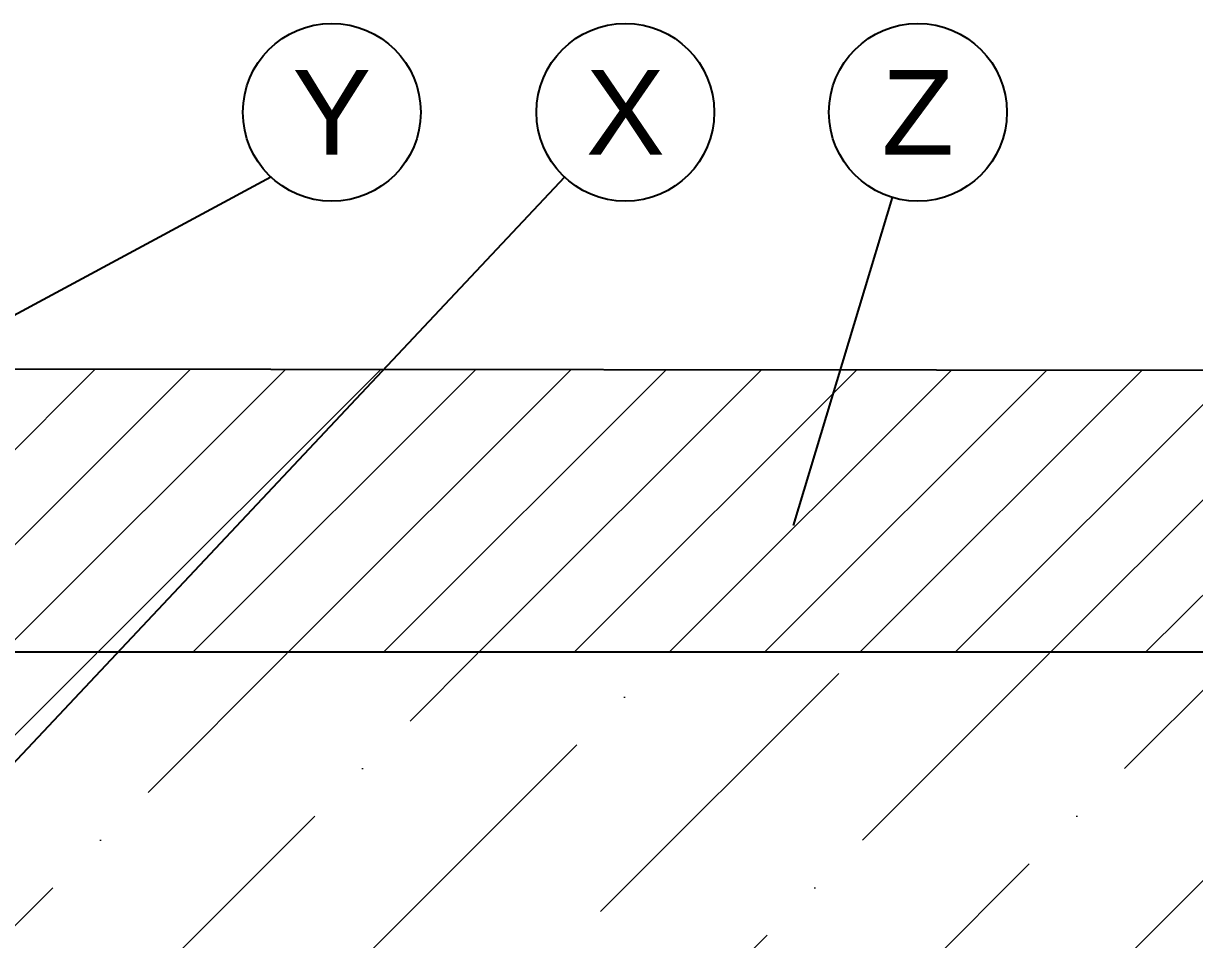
# Model space of a CAD drawing. Extents: x -772 to -562, y -731 to -434.
# Drawn here: x -674.7 to -633.3, y -601.6 to -569.19 of the extents above; entities that cross this region are included whole.
import ezdxf
from ezdxf.enums import TextEntityAlignment as Align

# ---------------------------------------------------------------- set-up
doc = ezdxf.new("R2010")
doc.units = 0
doc.linetypes.add('AUSGEZOGEN', pattern=[0])
doc.linetypes.add('CENTER', pattern=[50.8, 31.75, -6.35, 6.35, -6.35])
doc.layers.add('00TXT', color=7, linetype='AUSGEZOGEN')
doc.layers.add('CENT_25', color=2, linetype='CENTER')
doc.layers.add('Cont2', color=2, linetype='Continuous', lineweight=25)
doc.layers.add('Cont3', color=70, linetype='Continuous', lineweight=18)
doc.styles.add('SWISS', font='swiss.ttf')

msp = doc.modelspace()

# ---------------------------------------------------------------- hatches: boundary and pattern name
at = {"layer": 'Cont3'}
h = msp.add_hatch(dxfattribs=at)
h.set_pattern_fill('ANSI31', color=256, scale=0.75)
h.set_pattern_definition([(45, (5129.545, -5512.2457), (-1.683798, 1.683798), [])])
h.paths.add_polyline_path([(-677.722, -581.443), (-677.722, -591.423), (-630.658, -591.423), (-630.658, -581.443)])
h = msp.add_hatch(dxfattribs=at)
h.set_pattern_fill('ANSI36', color=256, scale=1.5, style=0)
h.set_pattern_definition([(45, (5129.545, -5512.2457), (2.525697, 9.260889), [11.90625, -2.38125, 0, -2.38125])])
edge = h.paths.add_edge_path()
edge.add_arc((-675.972, -658.67), 0.75, 182.8309, 270)
edge.add_line((-675.972, -659.42), (-644.328, -659.42))
edge.add_line((-644.328, -659.42), (-639.328, -661.42))
edge.add_line((-639.328, -661.42), (-630.658, -661.42))
edge.add_line((-630.658, -661.42), (-630.658, -591.467))
edge.add_line((-630.658, -591.467), (-678.722, -591.468))
edge.add_line((-678.722, -591.468), (-677.228, -604.233))
edge.add_line((-677.228, -604.233), (-676.721, -658.707))
h.paths.add_polyline_path([(-663.414, -595.865), (-663.411, -595.837), (-663.435, -595.834)], flags=16)
h.paths.add_polyline_path([(-661.313, -600.133), (-661.464, -600.019), (-661.517, -599.871), (-661.95, -600.345)], flags=16)
h.paths.add_polyline_path([(-661.663, -625.293), (-661.686, -625.268), (-661.682, -625.187), (-661.935, -625.502)], flags=16)

# ---------------------------------------------------------------- linework, layer by layer
at = {"layer": '00TXT', "color": 3}
for centre in [(-663.794, -572.334), (-653.417, -572.334), (-643.076, -572.334)]:
    msp.add_circle(centre, 3.144, dxfattribs=at)
at = {"layer": 'CENT_25'}
for p, q in [((-665.946, -574.626), (-685.447, -585.13)), ((-655.57, -574.626), (-680.362, -601.021)), ((-643.985, -575.344), (-647.489, -586.953))]:
    msp.add_line(p, q, dxfattribs=at)
at = {"layer": 'Cont2'}
msp.add_lwpolyline([(-630.658, -581.464), (-677.722, -581.423), (-677.722, -591.423), (-630.658, -591.423)], dxfattribs=at)

# ---------------------------------------------------------------- texts
at = {"layer": '00TXT', "color": 40, "style": 'SWISS'}
for s, p in [('Y', (-663.794, -572.334)), ('X', (-653.417, -572.334)), ('Z', (-643.076, -572.334))]:
    msp.add_text(s, height=3, dxfattribs=at).set_placement(p, align=Align.MIDDLE)

doc.saveas('drawing.dxf')
